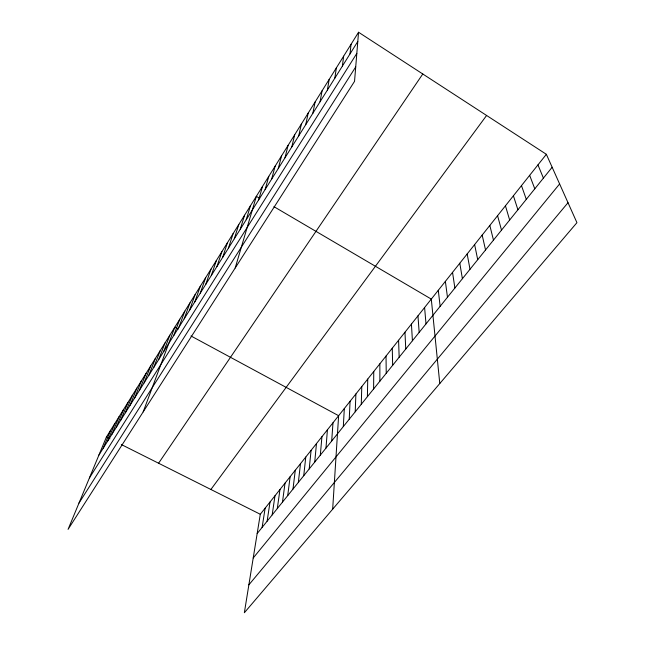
<?xml version="1.0" encoding="UTF-8"?>
<svg xmlns="http://www.w3.org/2000/svg" width="645" height="645" viewBox="0 0 645 645"><rect width="100%" height="100%" fill="white"/><g stroke="black" fill="none" stroke-linecap="round" stroke-linejoin="round"><path stroke-width="0.97" d="M373.608 388.967L373.761 371.488M367.4 396.667L367.739 379.067M361.273 404.278L361.781 386.565M355.218 411.8L355.895 393.966M349.235 419.234L350.074 401.295M343.317 426.579L344.317 408.535M332.667 509.163L338.625 415.703L190.993 335.981M331.683 441.019L332.997 422.781M325.967 448.122L327.426 429.788M358.547 32.25L354.54 81.351L68.064 529.368L106.401 437.044L358.547 32.25L546.363 154.308L576.936 222.67L244.35 612.75L260.29 514.267L546.363 154.308M320.315 455.136L321.928 436.713M314.728 462.078L316.477 443.566M309.205 468.939L311.092 450.339M350.025 53.89L351.041 44.303M303.739 475.72L305.762 457.047M298.337 482.428L300.497 463.674M292.991 489.071L295.281 470.237M342.366 66.129L343.648 56.18M287.71 495.634L290.121 476.728M282.478 502.124L285.017 483.145M277.31 508.542L279.97 489.499M272.19 514.895L274.972 495.787M334.82 78.174L336.351 67.886M267.127 521.184L270.029 502.012M262.12 527.4L265.135 508.171M327.386 90.05L329.16 79.432M320.065 101.757L322.073 90.808M312.849 113.286L315.091 102.023M305.73 124.654L308.197 113.085M298.724 135.853L301.4 123.993M291.806 146.899L294.7 134.757M284.993 157.783L288.089 145.367M278.277 168.522L281.567 155.832M271.65 179.1L275.133 166.16M265.111 189.541L268.788 176.351M258.669 199.837L262.523 186.405M235.199 267.989L256.347 196.33L259.701 198.297M246.229 219.719L250.421 205.836M240.214 229.322L244.576 215.22M234.288 238.795L238.803 224.484M228.435 248.14L233.103 233.635M222.654 257.379L227.475 242.673M216.954 266.49L221.92 251.598M211.318 275.488L216.422 260.411M205.755 284.372L211.004 269.126M200.264 293.153L205.642 277.729M194.838 301.82L200.345 286.227M189.477 310.374L195.113 294.628M184.188 318.832L189.944 302.924M178.963 327.184L184.841 311.124M173.795 335.432L179.794 319.227M143.174 411.905L174.803 327.233L178.222 329.079M163.653 351.638L169.869 335.15M158.67 359.596L164.999 342.979M153.752 367.457L160.178 350.711M148.89 375.229L155.413 358.362M144.077 382.904L150.704 365.917M139.328 390.499L146.052 373.391M134.636 398.005L141.448 380.784M129.992 405.423L136.893 388.088M125.396 412.752L132.394 395.312M120.865 420L127.944 402.464M116.374 427.167L123.542 409.535M111.94 434.254L119.188 416.525M107.554 441.261L114.874 423.434M103.216 448.194L110.617 430.279M98.927 455.048L357.798 41.474M89.445 477.889L356.822 53.406M78.972 503.092L355.726 66.903M158.589 463.231L422.781 73.99M210.891 489.474L486.596 115.463M257.17 533.552L552.152 167.249M253.219 557.965L559.618 183.938M248.865 584.838L568.011 202.707M106.401 437.044L109.916 438.81M121.325 444.534L260.29 514.267M273.932 206.658L431.295 299.095L439.785 383.525M537.954 164.894L543.413 178.109M529.658 175.327L534.794 188.808M521.474 185.623L526.296 199.361M513.404 195.782L517.919 209.762M505.438 205.803L509.655 220.026M497.577 215.696L501.512 230.144M489.821 225.452L493.473 240.125M482.17 235.078L485.54 249.97M474.615 244.584L477.719 259.677M467.165 253.961L470.003 269.263M459.804 263.225L462.392 278.713M452.54 272.359L454.878 288.041M445.373 281.389L447.469 297.248M438.286 290.298L440.148 306.335M424.595 307.528L426.006 323.895M417.968 315.856L419.169 332.385M411.429 324.096L412.421 340.77M404.963 332.223L405.753 349.05M398.578 340.262L399.166 357.225M392.265 348.211L392.66 365.304M386.024 356.056L386.234 373.286M379.857 363.82L379.881 381.171"/></g></svg>
